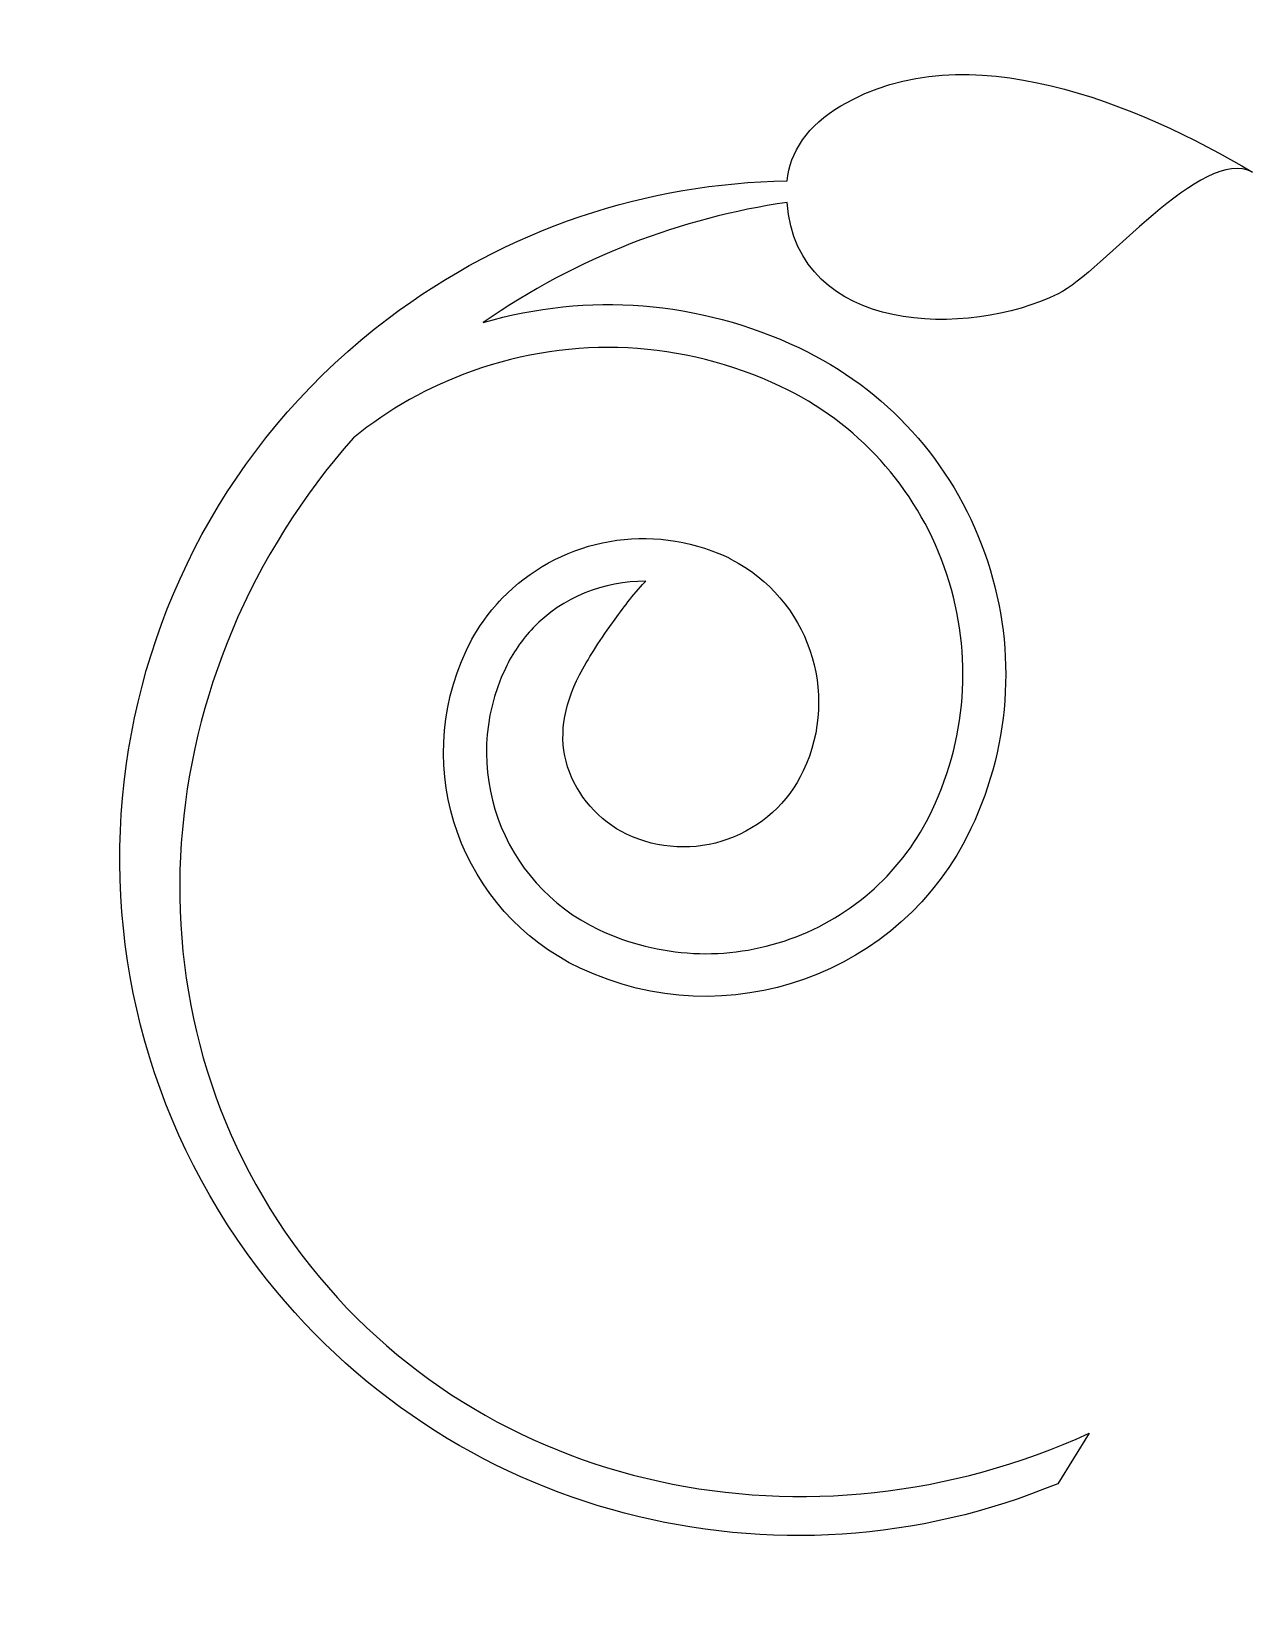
# Model space of a CAD drawing. Header units: centimetres. Extents: x -8.3 to 7.2, y -10.1 to 9.8.
import ezdxf

# ---------------------------------------------------------------- set-up
doc = ezdxf.new("R2010")
doc.units = ezdxf.units.CM
doc.header["$MEASUREMENT"] = 0
doc.layers.add('Camada 1', color=7, linetype='Continuous')

msp = doc.modelspace()

# ---------------------------------------------------------------- linework, layer by layer
at = {"layer": 'Camada 1'}
msp.add_open_spline([(5.09798, -7.94966), (1.58265, -9.55433), (-2.56999, -8.71827), (-4.86133, -5.69687), (-4.86133, -5.69687), (-7.18882, -2.62487), (-6.82259, 1.69522), (-4.20837, 4.64917), (-4.20837, 4.64917), (-3.76625, 5.00937), (-3.26148, 5.29309), (-2.7085, 5.49126), (-2.7085, 5.49126), (-1.42548, 5.94904), (-0.04007, 5.88038), (1.19236, 5.29912), (1.19236, 5.29912), (2.16576, 4.83832), (2.90062, 4.02695), (3.26444, 3.015), (3.26444, 3.015), (3.62583, 2.00064), (3.5704, 0.90857), (3.11143, -0.06544), (3.11143, -0.06544), (2.75004, -0.82985), (2.10911, -1.40809), (1.3152, -1.6948), (1.3152, -1.6948), (0.51648, -1.97912), (-0.34488, -1.93573), (-1.10987, -1.57434), (-1.10987, -1.57434), (-2.34349, -0.98884), (-2.87477, 0.49232), (-2.28809, 1.72957), (-2.28809, 1.72957), (-2.19654, 1.92293), (-2.07605, 2.09459), (-1.93511, 2.24336), (-1.93511, 2.24336), (-1.56406, 2.62828), (-1.04241, 2.8397), (-0.51115, 2.83245), (-0.51115, 2.83245), (-0.51115, 2.83245), (-0.522, 2.8216), (-0.522, 2.8216), (-0.522, 2.8216), (-0.67861, 2.66137), (-0.8051, 2.48068), (-0.92197, 2.32286), (-0.92197, 2.32286), (-0.92197, 2.32286), (-0.93404, 2.3054), (-0.93404, 2.3054), (-0.93404, 2.3054), (-1.11234, 2.05603), (-1.24485, 1.84762), (-1.34846, 1.64944), (-1.34846, 1.64944), (-1.5605, 1.23865), (-1.61471, 0.8477), (-1.50147, 0.4857), (-1.50147, 0.4857), (-1.38942, 0.12851), (-1.0979, -0.2064), (-0.75574, -0.36843), (-0.75574, -0.36843), (-0.34976, -0.55938), (0.10685, -0.58227), (0.52847, -0.43169), (0.52847, -0.43169), (0.94892, -0.28051), (1.28864, 0.0267), (1.4802, 0.43207), (1.4802, 0.43207), (1.95124, 1.42775), (1.54042, 2.6156), (0.56583, 3.11074), (0.56583, 3.11074), (0.55739, 3.11796), (0.54654, 3.1246), (0.53569, 3.13183), (0.53569, 3.13183), (0.49714, 3.15292), (0.45377, 3.16858), (0.41401, 3.18184), (0.41401, 3.18184), (-0.54735, 3.58422), (-1.634, 3.33604), (-2.3267, 2.61685), (-2.3267, 2.61685), (-2.5086, 2.43011), (-2.66283, 2.20966), (-2.77967, 1.96029), (-2.77967, 1.96029), (-3.49405, 0.45439), (-2.84714, -1.35026), (-1.34005, -2.06463), (-1.34005, -2.06463), (0.50918, -2.94048), (2.72583, -2.14776), (3.60165, -0.29854), (3.60165, -0.29854), (4.12328, 0.80438), (4.18352, 2.04641), (3.7727, 3.19692), (3.7727, 3.19692), (3.36312, 4.34561), (2.52826, 5.26601), (1.42473, 5.78883), (1.42473, 5.78883), (0.16463, 6.38517), (-1.24129, 6.4954), (-2.56767, 6.10689), (-2.56767, 6.10689), (-1.37742, 6.93392), (-0.05466, 7.43629), (1.27535, 7.62544), (1.27535, 7.62544), (1.40545, 5.94245), (3.57029, 5.91295), (4.70393, 6.46953), (4.70393, 6.46953), (5.27376, 6.74721), (6.52305, 8.35008), (7.16514, 8.01036), (7.16514, 8.01036), (5.7171, 8.8651), (3.5486, 9.79151), (1.95478, 8.84822), (1.95478, 8.84822), (1.53917, 8.60187), (1.30787, 8.26032), (1.27533, 7.89892), (1.27533, 7.89892), (-0.48717, 7.87302), (-2.25807, 7.3044), (-3.77239, 6.15693), (-3.77239, 6.15693), (-7.54421, 3.29807), (-8.28391, -2.07792), (-5.42273, -5.85109), (-5.42273, -5.85109), (-3.01693, -9.02908), (1.18146, -10.0555), (4.69922, -8.58818), (4.69922, -8.58818), (4.69922, -8.58818), (5.09798, -7.94966), (5.09798, -7.94966)], degree=3, knots=[0, 0, 0, 0, 0.02564103, 0.02564103, 0.02564103, 0.02564103, 0.05128205, 0.05128205, 0.05128205, 0.05128205, 0.07692308, 0.07692308, 0.07692308, 0.07692308, 0.1025641, 0.1025641, 0.1025641, 0.1025641, 0.12820513, 0.12820513, 0.12820513, 0.12820513, 0.15384615, 0.15384615, 0.15384615, 0.15384615, 0.17948718, 0.17948718, 0.17948718, 0.17948718, 0.20512821, 0.20512821, 0.20512821, 0.20512821, 0.23076923, 0.23076923, 0.23076923, 0.23076923, 0.25641026, 0.25641026, 0.25641026, 0.25641026, 0.28205128, 0.28205128, 0.28205128, 0.28205128, 0.30769231, 0.30769231, 0.30769231, 0.30769231, 0.33333333, 0.33333333, 0.33333333, 0.33333333, 0.35897436, 0.35897436, 0.35897436, 0.35897436, 0.38461538, 0.38461538, 0.38461538, 0.38461538, 0.41025641, 0.41025641, 0.41025641, 0.41025641, 0.43589744, 0.43589744, 0.43589744, 0.43589744, 0.46153846, 0.46153846, 0.46153846, 0.46153846, 0.48717949, 0.48717949, 0.48717949, 0.48717949, 0.51282051, 0.51282051, 0.51282051, 0.51282051, 0.53846154, 0.53846154, 0.53846154, 0.53846154, 0.56410256, 0.56410256, 0.56410256, 0.56410256, 0.58974359, 0.58974359, 0.58974359, 0.58974359, 0.61538462, 0.61538462, 0.61538462, 0.61538462, 0.64102564, 0.64102564, 0.64102564, 0.64102564, 0.66666667, 0.66666667, 0.66666667, 0.66666667, 0.69230769, 0.69230769, 0.69230769, 0.69230769, 0.71794872, 0.71794872, 0.71794872, 0.71794872, 0.74358974, 0.74358974, 0.74358974, 0.74358974, 0.76923077, 0.76923077, 0.76923077, 0.76923077, 0.79487179, 0.79487179, 0.79487179, 0.79487179, 0.82051282, 0.82051282, 0.82051282, 0.82051282, 0.84615385, 0.84615385, 0.84615385, 0.84615385, 0.87179487, 0.87179487, 0.87179487, 0.87179487, 0.8974359, 0.8974359, 0.8974359, 0.8974359, 0.92307692, 0.92307692, 0.92307692, 0.92307692, 0.94871795, 0.94871795, 0.94871795, 0.94871795, 1, 1, 1, 1], dxfattribs=at)

doc.saveas('drawing.dxf')
